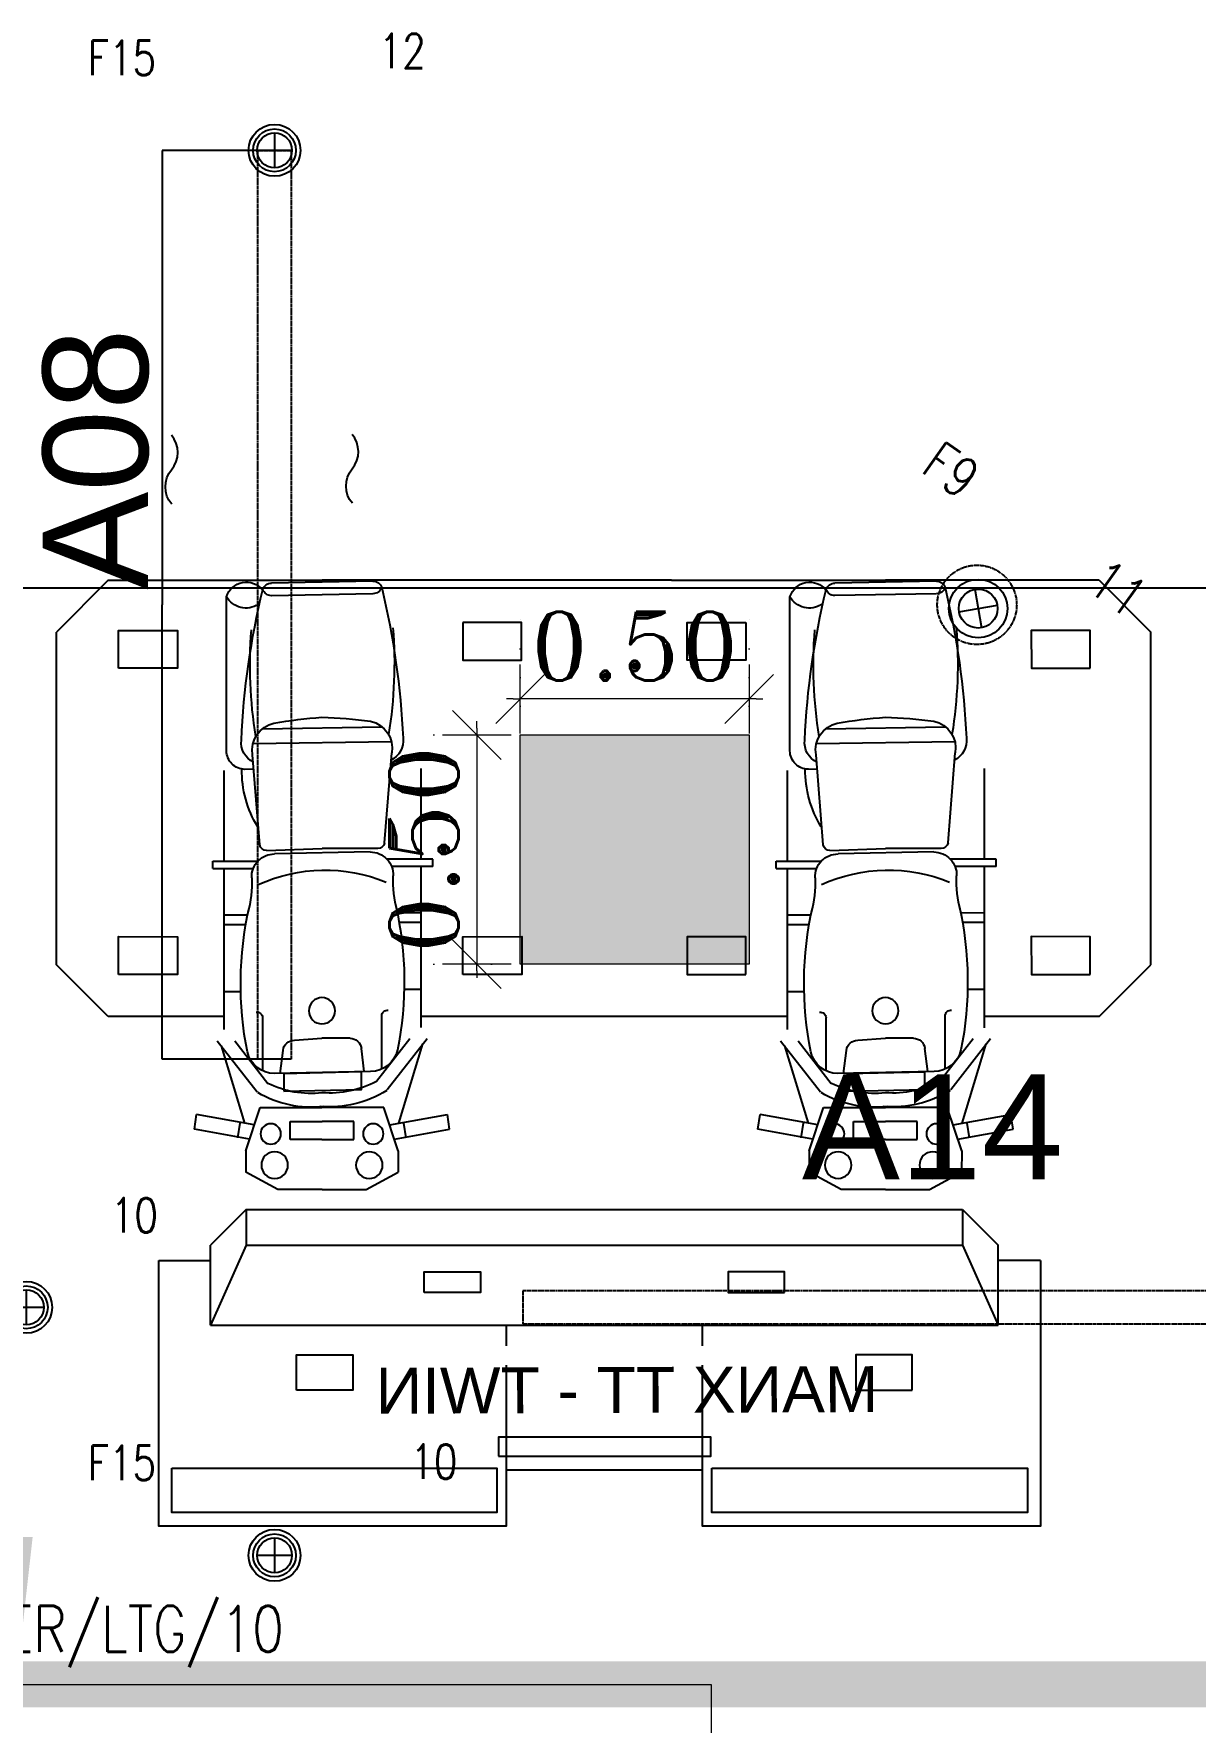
# Model space of a CAD drawing. Header units: inches. Extents: x 102655 to 148943, y 72248 to 114419.
# Drawn here: x 113260 to 115789, y 83369 to 87045 of the extents above; entities that cross this region are included whole.
import ezdxf
from ezdxf.enums import TextEntityAlignment as Align

# ---------------------------------------------------------------- set-up
doc = ezdxf.new("R2010")
doc.units = ezdxf.units.IN
doc.linetypes.add('CENTER INDS', pattern=[13.335, 8.89, -1.11125, 2.2225, -1.11125])
doc.linetypes.add('DOT2', pattern=[0.125, 0, -0.125])
doc.layers.get('Defpoints').update_dxf_attribs({"color": 8})
for name, color, linetype, lineweight in [('ceiling dim', 8, 'Continuous', 5), ('Furnitureee', 8, 'Continuous', 5), ('S-SOLID', 8, 'Continuous', 0)]:
    doc.layers.add(name, color=color, linetype=linetype, lineweight=lineweight)
for name, color, linetype in [('E-LEADER', 30, 'Continuous'), ('E-LTG', 92, 'Continuous'), ('E-TAG', 30, 'Continuous'), ('E_TAG', 30, 'Continuous'), ('equipment', 8, 'Continuous'), ('txt', 8, 'Continuous')]:
    doc.layers.add(name, color=color, linetype=linetype)
doc.layers.add('ELECTRICAL LIGHTING CEILING', color=6, linetype='CENTER INDS', true_color=0xff00ff)
doc.styles.add('Pyzd-Romans', font='romans.shx', dxfattribs={"width": 0.8})
doc.styles.add('ROMANT', font='romant')
doc.styles.get("Standard").update_dxf_attribs({"font": 'arial.ttf'})
doc.dimstyles.new('50', dxfattribs={"dimtxt": 0.15, "dimasz": 0.015, "dimexe": 0.18, "dimexo": 0.0625, "dimgap": 0.04, "dimtad": 1, "dimzin": 0, "dimdsep": 46, "dimtxsty": 'ROMANT', "dimblk": 'SAM2', "dimcen": 0.09, "dimclre": 181, "dimclrt": 3, "dimazin": 0, "dimtfac": 0.782609, "dimtix": 1, "dimtmove": 2, "dimatfit": 3, "dimldrblk": 'SAM2', "dimfxl": 0.18, "dimtolj": 1, "dimtzin": 0, "dimarcsym": 0})
doc.dimstyles.get("Standard").update_dxf_attribs({"dimtxt": 0.18, "dimasz": 0.18, "dimexe": 0.18, "dimexo": 0.0625, "dimgap": 0.09, "dimtad": 0, "dimtih": 1, "dimtoh": 1, "dimdec": 4, "dimzin": 0, "dimdsep": 46, "dimtxsty": 'Standard', "dimcen": 0.09, "dimadec": 0, "dimazin": 0, "dimtfac": 1, "dimtdec": 4, "dimtofl": 0, "dimtmove": 0, "dimatfit": 3, "dimfxl": 1, "dimtolj": 1, "dimtzin": 0, "dimarcsym": 0})

# ---------------------------------------------------------------- blocks, each defined once
blk = doc.blocks.new('A$C3C9B172C')
at = {"layer": 'equipment'}
for p, q in [((-0.3658, 2.0584), (0.3953, 2.0605)), ((0.8608, 2.0618), (0.3953, 2.0605)), ((0.8608, 2.0618), (0.9738, 1.9493)), ((-1.2967, 2.0559), (-1.4091, 1.9428)), ((-1.2967, 2.0559), (-0.8313, 2.0572)), ((-0.9422, 2.0548), (-0.7212, 2.0511)), ((-0.9421, 2.0275), (-0.7212, 2.0239)), ((-0.3658, 2.0584), (-0.8313, 2.0572)), ((-0.6225, 1.6861), (-0.6234, 2.0219)), ((0.2844, 2.0581), (0.5054, 2.0544)), ((0.2845, 2.0309), (0.5054, 2.0272)), ((0.6041, 1.6894), (0.6032, 2.0252)), ((0.9758, 1.2248), (0.9738, 1.9493)), ((-1.4072, 1.2184), (-1.4091, 1.9428)), ((-0.7006, 1.7343), (-0.9611, 1.7379)), ((0.526, 1.7377), (0.2655, 1.7412)), ((-0.6801, 1.7022), (-0.9815, 1.7057)), ((0.5465, 1.7056), (0.2451, 1.709)), ((-0.9661, 1.485), (-0.9823, 1.6807)), ((-0.6943, 1.4815), (-0.6792, 1.6772)), ((0.2605, 1.4883), (0.2443, 1.684)), ((0.5323, 1.4848), (0.5475, 1.6806)), ((-1.0453, 1.4492), (-1.0459, 1.6468)), ((-0.6827, 1.6459), (-0.6624, 1.646)), ((-0.6168, 1.4461), (-0.6173, 1.6437)), ((0.1813, 1.4525), (0.1807, 1.6501)), ((0.5439, 1.6493), (0.5642, 1.6493)), ((0.6098, 1.4494), (0.6093, 1.647)), ((-0.9513, 1.4727), (-0.8297, 1.473)), ((-0.709, 1.4691), (-0.8297, 1.473)), ((0.2753, 1.476), (0.3969, 1.4763)), ((0.5176, 1.4724), (0.3969, 1.4763)), ((-1.0709, 1.4491), (-0.9702, 1.4494)), ((-1.0709, 1.4335), (-1.0709, 1.4491)), ((-1.0709, 1.4335), (-0.98, 1.4338)), ((-0.9348, 1.4653), (-0.7266, 1.4617)), ((-0.5919, 1.4461), (-0.69, 1.4459)), ((-0.5919, 1.4305), (-0.5919, 1.4461)), ((0.1557, 1.4524), (0.2564, 1.4527)), ((0.1557, 1.4368), (0.1557, 1.4524)), ((0.1557, 1.4368), (0.2466, 1.4371)), ((0.1823, 1.0859), (0.1813, 1.4369)), ((0.2918, 1.4687), (0.5, 1.465)), ((0.6347, 1.4495), (0.5366, 1.4492)), ((0.6347, 1.4339), (0.5466, 1.4336)), ((0.6109, 1.0827), (0.6099, 1.4338)), ((0.6347, 1.4339), (0.6347, 1.4495)), ((-1.0444, 1.0825), (-1.0453, 1.4336)), ((-0.5919, 1.4305), (-0.6801, 1.4303)), ((-0.6158, 1.0794), (-0.6167, 1.4305)), ((-1.045, 1.3322), (-0.9927, 1.3323)), ((-0.6164, 1.3291), (-0.6668, 1.3289)), ((0.1816, 1.3355), (0.2339, 1.3356)), ((0.6102, 1.3324), (0.5598, 1.3322)), ((-1.045, 1.3113), (-0.997, 1.3115)), ((-0.6164, 1.3082), (-0.6624, 1.3081)), ((0.1816, 1.3147), (0.2296, 1.3148)), ((0.6102, 1.3116), (0.5642, 1.3114)), ((-1.2941, 1.1059), (-1.4072, 1.2184)), ((0.8634, 1.1118), (0.9758, 1.2248)), ((-1.0446, 1.1657), (-1.0069, 1.1658)), ((-0.616, 1.1626), (-0.6517, 1.1625)), ((0.182, 1.1691), (0.2197, 1.1692)), ((0.6106, 1.166), (0.5749, 1.1659)), ((-1.2941, 1.1059), (-1.0444, 1.1066)), ((-0.9584, 0.993), (-0.9587, 1.1085)), ((-0.6993, 0.9894), (-0.6996, 1.1049)), ((-0.6158, 1.1078), (0.1822, 1.1099)), ((0.2682, 0.9963), (0.2679, 1.1118)), ((0.5273, 0.9927), (0.527, 1.1083)), ((0.6108, 1.1111), (0.8634, 1.1118)), ((-1.0576, 1.0581), (-0.9705, 0.9473)), ((-1.0471, 1.0476), (-0.9943, 0.8749)), ((-1.0195, 1.0582), (-0.9469, 0.9658)), ((-0.9205, 0.9875), (-0.9144, 1.0378)), ((-0.8896, 1.0598), (-0.8286, 1.0599)), ((-0.7684, 1.0558), (-0.8286, 1.0599)), ((-0.7372, 0.9838), (-0.7436, 1.034)), ((-0.6385, 1.055), (-0.7106, 0.9622)), ((-0.6005, 1.0551), (-0.687, 0.9438)), ((-0.6087, 1.0445), (-0.6596, 0.8758)), ((0.169, 1.0614), (0.2561, 0.9506)), ((0.1796, 1.0509), (0.2323, 0.8782)), ((0.2071, 1.0615), (0.2797, 0.9691)), ((0.3061, 0.9908), (0.3122, 1.0411)), ((0.337, 1.0631), (0.3981, 1.0633)), ((0.4582, 1.0592), (0.3981, 1.0633)), ((0.4894, 0.9871), (0.483, 1.0373)), ((0.5881, 1.0583), (0.516, 0.9655)), ((0.6261, 1.0584), (0.5397, 0.9471)), ((0.6179, 1.0478), (0.567, 0.8791)), ((-0.9343, 0.9875), (-0.7244, 0.9838)), ((0.2923, 0.9908), (0.5022, 0.9871)), ((-1.106, 0.8615), (-1.101, 0.8934)), ((-0.9754, 0.8711), (-1.101, 0.8934)), ((-0.994, 0.8145), (-0.963, 0.9091)), ((-0.963, 0.9091), (-0.8282, 0.9094)), ((-0.6933, 0.9098), (-0.8282, 0.9094)), ((-0.6618, 0.8154), (-0.6933, 0.9098)), ((-0.6807, 0.8719), (-0.5552, 0.8948)), ((-0.5501, 0.863), (-0.5552, 0.8948)), ((0.1207, 0.8648), (0.1256, 0.8967)), ((0.2512, 0.8745), (0.1256, 0.8967)), ((0.2327, 0.8179), (0.2636, 0.9124)), ((0.2636, 0.9124), (0.3985, 0.9127)), ((0.5333, 0.9131), (0.3985, 0.9127)), ((0.4681, 0.8823), (0.3985, 0.8821)), ((0.4682, 0.8434), (0.4681, 0.8823)), ((0.5648, 0.8188), (0.5333, 0.9131)), ((0.5459, 0.8753), (0.6714, 0.8982)), ((0.6765, 0.8663), (0.6714, 0.8982)), ((-0.9856, 0.8401), (-1.106, 0.8615)), ((-1.0112, 0.8428), (-1.0063, 0.8747)), ((-0.8976, 0.8786), (-0.8281, 0.8788)), ((-0.8975, 0.8397), (-0.8976, 0.8786)), ((-0.7585, 0.879), (-0.8281, 0.8788)), ((-0.7584, 0.8401), (-0.7585, 0.879)), ((-0.6703, 0.8409), (-0.5501, 0.863)), ((-0.6447, 0.8438), (-0.6498, 0.8757)), ((0.241, 0.8434), (0.1207, 0.8648)), ((0.2154, 0.8462), (0.2203, 0.878)), ((0.329, 0.882), (0.3985, 0.8821)), ((0.3291, 0.8431), (0.329, 0.882)), ((0.5563, 0.8442), (0.6765, 0.8663)), ((0.5819, 0.8471), (0.5768, 0.879)), ((-0.994, 0.8145), (-0.9938, 0.7681)), ((-0.828, 0.8399), (-0.8975, 0.8397)), ((-0.828, 0.8399), (-0.7584, 0.8401)), ((-0.6618, 0.8154), (-0.6617, 0.769)), ((0.2327, 0.8179), (0.2328, 0.7714)), ((0.3987, 0.8432), (0.3291, 0.8431)), ((0.3987, 0.8432), (0.4682, 0.8434)), ((0.5648, 0.8188), (0.5649, 0.7723)), ((0.495, 0.7344), (0.5649, 0.7723)), ((-0.9237, 0.7306), (-0.9938, 0.7681)), ((-0.7316, 0.7311), (-0.6617, 0.769)), ((0.3029, 0.7339), (0.2328, 0.7714)), ((-0.8277, 0.7308), (-0.9237, 0.7306)), ((-0.8277, 0.7308), (-0.7316, 0.7311)), ((0.3989, 0.7341), (0.3029, 0.7339)), ((0.3989, 0.7341), (0.495, 0.7344)), ((-0.9955, 0.6865), (-1.0728, 0.6089)), ((0.5642, 0.6908), (-0.9955, 0.6865)), ((-0.9955, 0.6865), (-0.9953, 0.6092)), ((0.5642, 0.6908), (0.5644, 0.6134)), ((0.5642, 0.6908), (0.6419, 0.6136)), ((-1.0723, 0.4348), (-1.0728, 0.6089)), ((-0.9953, 0.6092), (-1.0723, 0.4348)), ((0.5644, 0.6134), (-0.9953, 0.6092)), ((0.5644, 0.6134), (0.6423, 0.4395)), ((0.6423, 0.4395), (0.6419, 0.6136)), ((-1.165, 0.5756), (-1.0727, 0.5758)), ((0.7546, 0.5808), (0.642, 0.5805)), ((0.6423, 0.4395), (-1.0723, 0.4348)), ((-0.0003, 0.1225), (-0.428, 0.1214))]:
    blk.add_line(p, q, dxfattribs=at)
for points in [[(-0.5271, 1.9661), (-0.5269, 1.8839), (-0.3989, 1.8843), (-0.3992, 1.9664)], [(0.0888, 1.9678), (0.0891, 1.8856), (-0.0389, 1.8853), (-0.0391, 1.9674)], [(0.8387, 1.87), (0.8385, 1.9522), (0.7105, 1.9518), (0.7107, 1.8696)], [(-1.2765, 1.8643), (-1.2767, 1.9464), (-1.1487, 1.9468), (-1.1485, 1.8646)], [(-1.2747, 1.1979), (-1.2749, 1.28), (-1.1469, 1.2804), (-1.1467, 1.1982)], [(-0.5251, 1.1999), (-0.5253, 1.282), (-0.3973, 1.2824), (-0.3971, 1.2002)], [(0.0909, 1.2016), (0.0907, 1.2837), (-0.0373, 1.2834), (-0.0371, 1.2012)], [(0.8405, 1.2036), (0.8403, 1.2858), (0.7123, 1.2854), (0.7126, 1.2032)], [(-0.7451, 0.9448), (-0.9145, 0.9486), (-0.9146, 0.9863), (-0.7452, 0.9825)], [(0.4815, 0.9481), (0.3121, 0.9519), (0.312, 0.9897), (0.4814, 0.9859)], [(-0.6076, 0.507), (-0.6077, 0.5522), (-0.485, 0.5525), (-0.4849, 0.5074)], [(0.1772, 0.5092), (0.1771, 0.5543), (0.0544, 0.554), (0.0545, 0.5088)], [(-0.8847, 0.2935), (-0.8849, 0.3709), (-0.7622, 0.3712), (-0.762, 0.2938)], [(0.4555, 0.2971), (0.4553, 0.3745), (0.3326, 0.3742), (0.3328, 0.2968)], [(0.0162, 0.1522), (-0.4459, 0.151), (-0.446, 0.1928), (0.0161, 0.1941)], [(-0.4484, 0.1252), (-1.1357, 0.1233), (-1.1355, 0.0266), (-0.4481, 0.0284)], [(0.7278, 0.1284), (0.0201, 0.1265), (0.0203, 0.0297), (0.728, 0.0316)]]:
    blk.add_lwpolyline(points, close=True, dxfattribs=at)
for points in [[(-1.165, 0.5756), (-1.1635, -0.0032), (-0.4276, -0.0012), (-0.4286, 0.3496)], [(-0.001, 0.3508), (0, 0), (0.7562, 0.0021), (0.7546, 0.5808)], [(-0.4287, 0.3915), (-0.4288, 0.4366)], [(-0.0012, 0.4377), (-0.0011, 0.3927)]]:
    blk.add_lwpolyline(points, dxfattribs=at)
for centre, radius in [((-0.8287, 1.1199), 0.0286), ((0.3979, 1.1232), 0.0286), ((-0.9396, 0.8515), 0.0223), ((-0.7164, 0.8521), 0.0223), ((0.287, 0.8548), 0.0223), ((0.5102, 0.8554), 0.0223), ((-0.9309, 0.7837), 0.029), ((-0.7248, 0.7843), 0.029), ((0.2958, 0.787), 0.029), ((0.5018, 0.7876), 0.029)]:
    blk.add_circle(centre, radius, dxfattribs=at)
for centre, radius, start, end in [((0.7299, 1.639), 1.7382, 166.6244, 177.5702), ((-0.9422, 2.0348), 0.02, 90.1536, 161.5773), ((-0.9422, 2.0475), 0.02, 198.7335, 270.1573), ((-0.7212, 2.0311), 0.02, 18.7335, 90.1573), ((-0.7212, 2.0439), 0.02, 270.1536, 341.5773), ((-2.391, 1.6263), 1.7382, 2.7407, 13.6865), ((-0.6665, 2.0083), 0.0451, 17.431, 141.6354), ((-0.6651, 2.0443), 0.0473, 235.1523, 331.7531), ((1.9565, 1.6423), 1.7382, 166.6244, 177.5702), ((0.2844, 2.0381), 0.02, 90.1536, 161.5773), ((0.2844, 2.0508), 0.02, 198.7335, 270.1573), ((0.5054, 2.0344), 0.02, 18.7335, 90.1573), ((0.5054, 2.0472), 0.02, 270.1536, 341.5773), ((-1.1644, 1.6296), 1.7382, 2.7407, 13.6865), ((0.5601, 2.0117), 0.0451, 17.431, 141.6354), ((0.5615, 2.0476), 0.0473, 235.1523, 331.7531), ((-0.0242, 1.8785), 0.9641, 175.5714, 189.3974), ((-1.6382, 1.8698), 0.9641, 350.9135, 4.7395), ((1.2024, 1.8818), 0.9641, 175.5714, 189.3974), ((-0.4116, 1.8732), 0.9641, 350.9135, 4.7395), ((-0.9232, 1.6914), 0.06, 102.3387, 190.2624), ((-0.7972, 0.7295), 1.0299, 91.8511, 97.7491), ((-0.8994, 0.7413), 1.0199, 80.1958, 86.1226), ((-0.7383, 1.6876), 0.06, 350.0485, 77.9722), ((0.3034, 1.6947), 0.06, 102.3387, 190.2624), ((0.4294, 0.7328), 1.0299, 91.8511, 97.7491), ((0.3272, 0.7446), 1.0199, 80.1958, 86.1226), ((0.4884, 1.6909), 0.06, 350.0485, 77.9722), ((-0.9603, 1.7074), 0.0468, 173.4633, 244.4655), ((-0.7013, 1.7038), 0.0468, 295.8454, 6.8476), ((0.2663, 1.7107), 0.0468, 173.4633, 244.4655), ((0.5253, 1.7071), 0.0468, 295.8454, 6.8476), ((-0.6625, 1.686), 0.04, 270.1554, 0.1554), ((0.5641, 1.6893), 0.04, 270.1554, 0.1554), ((-0.8946, 1.6439), 0.239, 328.946, 0.6495), ((0.332, 1.6472), 0.239, 328.946, 0.6495), ((-0.9513, 1.4877), 0.015, 190.2624, 270.1536), ((-0.7091, 1.4841), 0.015, 270.1573, 350.0485), ((0.2753, 1.491), 0.015, 190.2624, 270.1536), ((0.5175, 1.4874), 0.015, 270.1573, 350.0485), ((-0.9347, 1.4153), 0.05, 90.1573, 182.5804), ((-0.7264, 1.4117), 0.05, 357.7342, 90.1573), ((0.292, 1.4187), 0.05, 90.1573, 182.5804), ((0.5002, 1.415), 0.05, 357.7342, 90.1573), ((-1.2376, 1.4017), 0.2532, 345.2222, 2.5804), ((-0.835, 1.0759), 0.3503, 65.6268, 112.4817), ((-0.4235, 1.3997), 0.2532, 177.7342, 195.2206), ((-0.011, 1.405), 0.2532, 345.2222, 2.5804), ((0.3916, 1.0792), 0.3503, 65.6268, 112.4817), ((0.8032, 1.403), 0.2532, 177.7342, 195.2206), ((-0.2526, 1.1843), 0.7554, 167.4815, 191.4711), ((-1.4072, 1.1769), 0.7554, 348.8401, 12.8294), ((0.974, 1.1876), 0.7554, 167.4815, 191.4711), ((-0.1806, 1.1802), 0.7554, 348.8401, 12.8294), ((-0.9717, 1.1081), 0.0129, 1.5562, 95.7397), ((-0.6866, 1.1046), 0.0129, 84.5712, 178.7547), ((0.2549, 1.1115), 0.0129, 1.5562, 95.7397), ((0.54, 1.108), 0.0129, 84.5712, 178.7547), ((-0.9345, 1.0475), 0.06, 192.9213, 270.1573), ((-0.8895, 1.0348), 0.025, 90.1554, 173.0724), ((-0.7684, 1.0308), 0.025, 7.2385, 90.1554), ((-0.7246, 1.0438), 0.06, 270.1573, 347.3899), ((0.2921, 1.0508), 0.06, 192.9213, 270.1573), ((0.3371, 1.0381), 0.025, 90.1554, 173.0724), ((0.4582, 1.0342), 0.025, 7.2385, 90.1554), ((0.502, 1.0471), 0.06, 270.1573, 347.3899), ((-0.8456, 1.1573), 0.2166, 242.1086, 274.5867), ((-0.8047, 1.1506), 0.2106, 263.5817, 296.5259), ((0.3811, 1.1606), 0.2166, 242.1086, 274.5867), ((0.4219, 1.1539), 0.2106, 263.5817, 296.5259), ((-0.8455, 1.1461), 0.2355, 238.3509, 275.1187), ((-0.8055, 1.1398), 0.2298, 263.4289, 300.6554), ((0.3811, 1.1495), 0.2355, 238.3509, 275.1187), ((0.4211, 1.1432), 0.2298, 263.4289, 300.6554)]:
    blk.add_arc(centre, radius, start, end, dxfattribs=at)
at = {"layer": 'txt'}
blk.add_text('MANX TT - TWIN', height=0.1, rotation=359.962, dxfattribs=at).set_placement((-0.8111, 0.2463))
blk = doc.blocks.new('SAM2')
for p, q in [((0, -5), (0, 5)), ((3.54, 3.54), (-3.54, -3.54)), ((-1, 0), (0, 0))]:
    blk.add_line(p, q)
blk = doc.blocks.new('*D145')
at = {"layer": 'ceiling dim', "color": 181, "linetype": 'DOT2', "lineweight": -2, "ltscale": 0.5, "transparency": 16777216}
for p, q in [((478767.3704, 1037613.6346), (478767.3704, 1037613.8305)), ((478767.8691, 1037613.6346), (478767.8691, 1037613.8305))]:
    blk.add_line(p, q, dxfattribs=at)
at = {"layer": 'ceiling dim', "color": 0, "lineweight": -2, "ltscale": 0.5, "transparency": 16777216}
for p, q in [((478767.3554, 1037613.6505), (478767.3404, 1037613.6505)), ((478767.8691, 1037613.6505), (478767.3704, 1037613.6505)), ((478767.8841, 1037613.6505), (478767.8991, 1037613.6505))]:
    blk.add_line(p, q, dxfattribs=at)
at = {"layer": 'Defpoints', "color": 0, "ltscale": 0.5, "transparency": 16777216}
for p in [(478767.3704, 1037613.6505), (478767.3704, 1037613.5721), (478767.8691, 1037613.5721)]:
    blk.add_point(p, dxfattribs=at)
at = {"layer": 'ceiling dim', "color": 0, "lineweight": -2, "ltscale": 0.5, "transparency": 16777216, "xscale": 0.015, "yscale": 0.015, "zscale": 0.015}
blk.add_blockref('SAM2', (478767.3704, 1037613.6505), dxfattribs=at)
at = {"layer": 'ceiling dim', "color": 0, "lineweight": -2, "ltscale": 0.5, "transparency": 16777216, "xscale": 0.015, "yscale": 0.015, "zscale": 0.015, "rotation": 180}
blk.add_blockref('SAM2', (478767.8691, 1037613.6505), dxfattribs=at)
at = {"layer": 'ceiling dim', "color": 3, "ltscale": 0.5, "transparency": 16777216, "insert": (478767.6197, 1037613.7655), "char_height": 0.15, "attachment_point": 5, "style": 'ROMANT'}
blk.add_mtext('\\A1;0.50', dxfattribs=at)
blk = doc.blocks.new('*D146')
at = {"layer": 'ceiling dim', "color": 0, "lineweight": -2, "ltscale": 0.5, "transparency": 16777216}
for p, q in [((478767.276, 1037613.5871), (478767.276, 1037613.6021)), ((478767.276, 1037613.5721), (478767.276, 1037613.0733)), ((478767.276, 1037613.0583), (478767.276, 1037613.0433))]:
    blk.add_line(p, q, dxfattribs=at)
at = {"layer": 'ceiling dim', "color": 181, "linetype": 'DOT2', "lineweight": -2, "ltscale": 0.5, "transparency": 16777216}
for p, q in [((478767.3079, 1037613.5721), (478767.096, 1037613.5721)), ((478767.3079, 1037613.0733), (478767.096, 1037613.0733))]:
    blk.add_line(p, q, dxfattribs=at)
at = {"layer": 'Defpoints', "color": 0, "ltscale": 0.5, "transparency": 16777216}
for p in [(478767.3704, 1037613.5721), (478767.276, 1037613.0733), (478767.3704, 1037613.0733)]:
    blk.add_point(p, dxfattribs=at)
at = {"layer": 'ceiling dim', "color": 0, "lineweight": -2, "ltscale": 0.5, "transparency": 16777216, "xscale": 0.015, "yscale": 0.015, "zscale": 0.015}
for p, rotation in [((478767.276, 1037613.5721), 270), ((478767.276, 1037613.0733), 90)]:
    blk.add_blockref('SAM2', p, dxfattribs=dict(at, rotation=rotation))
at = {"layer": 'ceiling dim', "color": 3, "ltscale": 0.5, "transparency": 16777216, "insert": (478767.161, 1037613.3227), "char_height": 0.15, "attachment_point": 5, "rotation": 90, "style": 'ROMANT'}
blk.add_mtext('\\A1;0.50', dxfattribs=at)
blk = doc.blocks.new('E-L-FSPOT2')
at = {"color": 254, "lineweight": 0}
for points in [[(0, -75), (0, -75), (0, -75), (0, -75), (0, -75), (0, -75), (0, -75), (0, -75), (0, -75), (0, -75), (0, -75), (0, -75)], [(0, -75), (0, -75)], [(0, -75), (0, -75)], [(0, -75), (0, -75)], [(0, -75), (0, -75)], [(0, -75), (0, -75)], [(0, -75), (0, -75)], [(0, -75), (0, -75)], [(0, -75), (0, -75)], [(0, -75), (0, -75)], [(0, -75), (0, -75)], [(0, -75), (0, -75)], [(0, -75), (0, -75)], [(0, -75), (0, -75), (0, -75)], [(0, -75), (0, -75)], [(0, -75), (0, -75)], [(0, -75), (0, -75)], [(0, -75), (0, -75), (0, -75), (0, -75), (0, -75), (0, -75), (0, -75), (0, -75), (0, -75), (0, -75)], [(0, -75), (0, -75)]]:
    blk.add_lwpolyline(points, dxfattribs=at)
blk.add_circle((0, 0), 75)
at = {"layer": 'E-TAG'}
for points in [[(-35.4, -35.4), (35.4, 35.4)], [(-35.4, 35.4), (35.4, -35.4)]]:
    blk.add_lwpolyline(points, dxfattribs=at)
blk.add_circle((0, 0), 50, dxfattribs=at)
at = {"layer": 'E-TAG', "style": 'Pyzd-Romans', "width": 0.8, "flags": 1}
for tag, p in [('BPANEL', (262.5, 925)), ('SWITCH', (-262.5, 700)), ('LOADVA', (262.5, 700)), ('BTYPE', (-262.5, 475)), ('PANEL', (262.5, 475)), ('HEIGHT', (-246.5, -477.6)), ('DSCR', (-246.5, -702.6)), ('ROOM', (278.5, -702.6))]:
    blk.add_attdef(tag, text='', height=100, dxfattribs=at).set_placement(p, align=Align.MIDDLE_CENTER)
at = {"layer": 'E-TAG', "style": 'Pyzd-Romans', "width": 0.8}
for tag, p in [('TYPE', (-262.5, 250)), ('NO.', (262.5, 250)), ('W.P', (-246.5, -252.6)), ('A,B,C', (278.5, -252.6)), ('CBT', (278.5, -477.6))]:
    blk.add_attdef(tag, text='', height=100, dxfattribs=at).set_placement(p, align=Align.MIDDLE_CENTER)
blk = doc.blocks.new('f15')
at = {"layer": 'E-LEADER'}
for points in [[(0, 19), (0, -19)], [(19, 0), (-19, 0)]]:
    blk.add_lwpolyline(points, dxfattribs=at)
blk.add_circle((0, 0), 23.3, dxfattribs=at)
at = {"layer": 'E-LTG'}
for radius in [28.2, 19]:
    blk.add_circle((0, 0), radius, dxfattribs=at)
at = {"layer": 'E_TAG', "style": 'Pyzd-Romans', "width": 0.8, "flags": 1}
for tag, p in [('BPANEL', (262.5, 1125)), ('SWITCH', (-262.5, 900)), ('LOADVA', (262.5, 900)), ('BTYPE', (-262.5, 675)), ('PANEL', (262.5, 675)), ('HEIGHT', (-262.5, -675)), ('DSCR', (-262.5, -900)), ('ROOM', (262.5, -900))]:
    blk.add_attdef(tag, text='', height=100, dxfattribs=at).set_placement(p, align=Align.MIDDLE_CENTER)
at = {"layer": 'E_TAG', "style": 'Pyzd-Romans', "width": 0.8}
for tag, p in [('TYPE', (-262.5, 450)), ('NO.', (262.5, 450)), ('W.P', (-262.5, -450)), ('A,B,C', (262.5, -450)), ('CBT', (262.5, -675))]:
    blk.add_attdef(tag, text='', height=100, dxfattribs=at).set_placement(p, align=Align.MIDDLE_CENTER)
blk = doc.blocks.new('E-Ct-No')
at = {"color": 5}
blk.add_lwpolyline([(700, 0, 0, 40, 0), (500, 0, 0, 0, -0.000017), (0, 0, 0, 0, -0.352972)], format="xyseb", dxfattribs=at)
at = {"layer": 'E-TAG', "style": 'Pyzd-Romans', "width": 0.8}
blk.add_attdef('PNL\\NO', text='', height=100, dxfattribs=at).set_placement((1025, 0), align=Align.MIDDLE_CENTER)
blk = doc.blocks.new('*U45')
at = {"color": 0}
for points in [[(0, 75, -0.36397), (0, 0), (0, 0), (0, 0), (0, 0, 0.36397), (0, -75)], [(393.3, 75, -0.36397), (393.3, 0), (393.3, 0), (393.3, 0), (393.3, 0, 0.36397), (393.3, -75)]]:
    blk.add_lwpolyline(points, format="xyb", dxfattribs=at)
blk = doc.blocks.new('*D214')
at = {"color": 0, "lineweight": -2, "transparency": 16777216}
for p, q in [((113820, 86790.9), (113539.1, 86790.9)), ((113539.3, 86790.7), (113539.3, 85801.7)), ((113539.3, 84812.3), (113539.3, 85801.3)), ((113820, 84812.1), (113539.1, 84812.1))]:
    blk.add_line(p, q, dxfattribs=at)
at = {"color": 0, "transparency": 16777216}
for points in [[(113539.2, 86790.7), (113539.3, 86790.7), (113539.3, 86790.9)], [(113539.2, 84812.3), (113539.3, 84812.3), (113539.3, 84812.1)]]:
    blk.add_solid(points, dxfattribs=at)
at = {"layer": 'Defpoints', "color": 0, "transparency": 16777216}
for p in [(113820.1, 86790.9), (113539.3, 84812.1), (113820.1, 84812.1)]:
    blk.add_point(p, dxfattribs=at)
at = {"color": 0, "transparency": 16777216, "insert": (113539.3, 85801.5), "char_height": 0.18, "attachment_point": 5}
blk.add_mtext('\\A1;1978.8124', dxfattribs=at)
blk = doc.blocks.new('f')
at = {"layer": 'S-SOLID', "ltscale": 0.5, "true_color": 0xed1f24, "transparency": 33554559}
h = blk.add_hatch(color=240, dxfattribs=at)
h.dxf.hatch_style = 1
h.paths.add_polyline_path([(478767.3704, 1037613.5721), (478767.8691, 1037613.5721), (478767.8691, 1037613.0733), (478767.3704, 1037613.0733)])
at = {"layer": 'ceiling dim', "color": 242, "ltscale": 0.5, "true_color": 0xcd2027}
blk.add_lwpolyline([(478767.3704, 1037613.5721), (478767.8691, 1037613.5721), (478767.8691, 1037613.0733), (478767.3704, 1037613.0733)], close=True, dxfattribs=at)
at = {"layer": 'ceiling dim', "color": 8, "ltscale": 0.5, "const_width": 0.1}
blk.add_lwpolyline([(478769.0821, 1037608.9319), (478769.0821, 1037611.5052), (478763.1019, 1037611.5052), (478763.1112, 1037609.012)], dxfattribs=at)
at = {"layer": 'ceiling dim', "color": 8, "ltscale": 0.5}
blk.add_lwpolyline([(478764.1442, 1037611.5052), (478767.7866, 1037611.5052), (478767.7866, 1037609.8352), (478764.1442, 1037609.8352)], close=True, dxfattribs=at)
at = {"layer": 'Furnitureee', "color": 8, "ltscale": 0.5, "xscale": -1, "rotation": 0.1554397810926389}
blk.add_blockref('A$C3C9B172C', (478767.3399, 1037611.8495), dxfattribs=at)
at = {"layer": 'ceiling dim', "color": 51, "ltscale": 0.5, "true_color": 0xf7f281}
dim = blk.add_linear_dim(base=(478767.3704, 1037613.6505), p1=(478767.8691, 1037613.5721), p2=(478767.3704, 1037613.5721), dimstyle='50', dxfattribs=at)
dim.commit()
dim.dimension.update_dxf_attribs({"geometry": '*D145', "text_midpoint": (478767.6197, 1037613.7655)})
dim = blk.add_linear_dim(base=(478767.276, 1037613.0733), p1=(478767.3704, 1037613.5721), p2=(478767.3704, 1037613.0733), angle=90, dimstyle='50', dxfattribs=at)
dim.commit()
dim.dimension.update_dxf_attribs({"geometry": '*D146', "text_midpoint": (478767.161, 1037613.3227)})

msp = doc.modelspace()

# ---------------------------------------------------------------- linework, layer by layer
msp.add_line((112193.03264, 85838.55714), (131423.81516, 85838.55714))
at = {"layer": 'ELECTRICAL LIGHTING CEILING', "color": 6}
for points in [[(113748.06516, 86790.89311), (113820.06141, 86790.89305), (113820.05976, 84812.08062), (113748.06351, 84812.08068)], [(114324.57186, 84236.11025), (116302.30653, 84236.1086), (116302.30659, 84308.10485), (114324.57192, 84308.1065)]]:
    msp.add_lwpolyline(points, close=True, dxfattribs=at)
at = {"layer": 'ELECTRICAL LIGHTING CEILING'}
msp.add_circle((115313.4405, 85801.48559), 86.39549, dxfattribs=at)

# ---------------------------------------------------------------- block references
ref = msp.add_blockref('f15', (113784.06329, 86790.89308), dxfattribs=dict(xscale=2, yscale=2, zscale=2))
ref.add_attrib('TYPE', 'F15', dxfattribs={"layer": 'E_TAG', "height": 75, "style": 'Pyzd-Romans', "width": 0.8}).set_placement((113451.77647, 86992.32365), align=Align.MIDDLE_CENTER)
ref.add_attrib('NO.', '12', dxfattribs={"layer": 'E_TAG', "height": 75, "style": 'Pyzd-Romans', "width": 0.8}).set_placement((114062.12045, 87007.21388), align=Align.MIDDLE_CENTER)
ref = msp.add_blockref('f15', (113243.55048, 84272.10928), dxfattribs=dict(xscale=2, yscale=2, zscale=2))
ref.add_attrib('TYPE', 'F15', dxfattribs={"layer": 'E_TAG', "height": 75, "style": 'Pyzd-Romans', "width": 0.8}).set_placement((112911.26365, 84473.53984), align=Align.MIDDLE_CENTER)
ref.add_attrib('NO.', '10', dxfattribs={"layer": 'E_TAG', "height": 75, "style": 'Pyzd-Romans', "width": 0.8}).set_placement((113478.74626, 84472.52267), align=Align.MIDDLE_CENTER)
ref = msp.add_blockref('f15', (113784.06073, 83732.137), dxfattribs=dict(xscale=2, yscale=2, zscale=2))
ref.add_attrib('TYPE', 'F15', dxfattribs={"layer": 'E_TAG', "height": 75, "style": 'Pyzd-Romans', "width": 0.8}).set_placement((113451.77391, 83933.56757), align=Align.MIDDLE_CENTER)
ref.add_attrib('NO.', '10', dxfattribs={"layer": 'E_TAG', "height": 75, "style": 'Pyzd-Romans', "width": 0.8}).set_placement((114131.04328, 83936.21438), align=Align.MIDDLE_CENTER)
at = {"layer": 'ceiling dim', "xscale": 1000, "yscale": 1000, "zscale": 1000}
msp.add_blockref('f', (-478653051.58299, -1037528053.90511), dxfattribs=at)
at = {"layer": 'E-LTG', "rotation": 180.275318915868}
msp.add_blockref('*U45', (113953.20365, 86097.52103), dxfattribs=at)
at = {"layer": 'E-LTG', "xscale": 0.8476918827478218, "yscale": 0.8476918827478218, "zscale": 0.8476918827478218, "rotation": 324.5660952900275}
msp.add_blockref('E-L-FSPOT2', (115316.02049, 85793.41536), dxfattribs=at).add_auto_attribs({'TYPE': 'F9', 'NO.': '11'})
at = {"layer": 'E-LTG'}
ref = msp.add_blockref('E-Ct-No', (113243.55048, 84272.10916), dxfattribs=dict(at, rotation=269.3005030529437))
ref.add_attrib('PNL\\NO', 'DB-BUNKER/LTG/10', dxfattribs={"layer": 'E-TAG', "height": 100, "style": 'Pyzd-Romans', "width": 0.8}).set_placement((113235.00472, 83572.16133), align=Align.MIDDLE_CENTER)

# ---------------------------------------------------------------- texts
msp.add_text('A08', height=228.893641, rotation=90).set_placement((113508.50966, 85834.49339))
msp.add_text('A14', height=228.893641).set_placement((114932.33761, 84550.81976))

# ---------------------------------------------------------------- dimensions: what is measured, and where the dimension line sits
dim = msp.add_aligned_dim(p1=(113820.06141, 86790.89305), p2=(113820.05976, 84812.08062), distance=-280.78855, dimstyle='Standard', override={"dimzin": 8})
dim.commit()
dim.dimension.update_dxf_attribs({"geometry": '*D214', "text_midpoint": (113539.27121, 85801.48684)})

doc.saveas('drawing.dxf')
